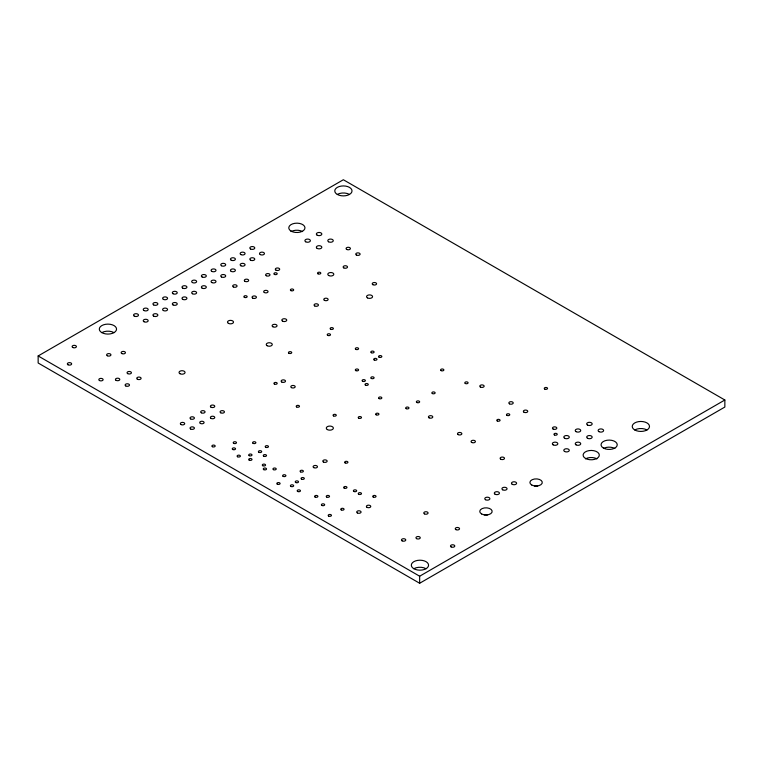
<?xml version="1.0" encoding="UTF-8"?>
<svg xmlns="http://www.w3.org/2000/svg" width="763" height="763" viewBox="0 0 763 763"><rect width="100%" height="100%" fill="white"/><g stroke="black" fill="none" stroke-linecap="round" stroke-linejoin="round"><path stroke-width="1.14" d="M38.15 355.949L343.35 179.744L724.85 400.003L724.85 407.051L419.65 583.256L38.15 362.997L38.15 355.949L419.65 576.208L724.85 400.003M419.65 576.208L419.65 583.256M413.832 568.712A8.631 4.988 0 0 0 428.281 566.48A8.631 4.988 0 0 0 417.704 560.376A8.631 4.988 0 0 0 413.832 568.712A8.631 4.988 0 0 1 426.04 568.712M634.768 429.97A8.631 4.988 0 0 0 649.208 427.728A8.631 4.988 0 0 0 638.641 421.624A8.631 4.988 0 0 0 634.768 429.97A8.631 4.988 0 0 1 646.976 429.97M101.813 332.62A8.631 4.988 0 0 0 116.253 330.389A8.631 4.988 0 0 0 105.685 324.285A8.631 4.988 0 0 0 101.813 332.62A8.631 4.988 0 0 1 114.021 332.62M337.284 194.431A8.631 4.988 0 0 0 351.724 192.2A8.631 4.988 0 0 0 341.156 186.096A8.631 4.988 0 0 0 337.284 194.431A8.631 4.988 0 0 1 349.492 194.431M484.352 514.987A6.209 3.586 0 0 1 487.567 514.987M534.481 486.05A6.209 3.586 0 0 1 537.696 486.05M291.151 231.58A8.097 4.673 0 0 1 302.596 231.58M604.201 448.11A8.097 4.673 0 0 1 614.864 448.51M585.488 458.859A8.097 4.673 0 0 1 596.933 458.859M481.577 513.938A6.209 3.586 0 0 0 491.954 512.326A6.209 3.586 0 0 0 484.352 507.939A6.209 3.586 0 0 0 481.577 513.938M531.706 484.991A6.209 3.586 0 0 0 542.083 483.389A6.209 3.586 0 0 0 534.481 479.002A6.209 3.586 0 0 0 531.706 484.991M291.151 231.141A8.097 4.673 0 0 0 304.695 229.043A8.097 4.673 0 0 0 294.785 223.321A8.097 4.673 0 0 0 291.151 231.141M603.419 448.062A8.097 4.673 0 0 0 616.962 445.974A8.097 4.673 0 0 0 607.043 440.251A8.097 4.673 0 0 0 603.419 448.062M585.488 458.42A8.097 4.673 0 0 0 599.031 456.322A8.097 4.673 0 0 0 589.112 450.599A8.097 4.673 0 0 0 585.488 458.42M232.725 449.493A1.65 0.954 0 0 0 235.481 449.064A1.65 0.954 0 0 0 233.468 447.9A1.65 0.954 0 0 0 232.725 449.493M263.731 456.207A1.65 0.954 0 0 0 266.487 455.778A1.65 0.954 0 0 0 264.475 454.614A1.65 0.954 0 0 0 263.731 456.207M263.731 469.636A1.65 0.954 0 0 0 266.487 469.207A1.65 0.954 0 0 0 264.475 468.043A1.65 0.954 0 0 0 263.731 469.636M253.078 443.341A1.65 0.954 0 0 0 255.824 442.912A1.65 0.954 0 0 0 253.812 441.748A1.65 0.954 0 0 0 253.078 443.341M345.134 462.922A1.65 0.954 0 0 0 347.88 462.492A1.65 0.954 0 0 0 345.868 461.329A1.65 0.954 0 0 0 345.134 462.922M465.287 383.474A1.65 0.954 0 0 0 468.043 383.045A1.65 0.954 0 0 0 466.031 381.881A1.65 0.954 0 0 0 465.287 383.474M333.526 415.911A1.621 0.935 0 0 0 336.235 415.492A1.621 0.935 0 0 0 334.251 414.347A1.621 0.935 0 0 0 333.526 415.911M288.929 353.269A1.65 0.954 0 0 0 291.685 352.84A1.65 0.954 0 0 0 289.663 351.676A1.65 0.954 0 0 0 288.929 353.269M330.598 329.206A1.65 0.954 0 0 0 333.345 328.786A1.65 0.954 0 0 0 331.333 327.623A1.65 0.954 0 0 0 330.598 329.206M554.434 434.948A1.65 0.954 0 0 0 557.19 434.519A1.65 0.954 0 0 0 555.178 433.355A1.65 0.954 0 0 0 554.434 434.948M432.344 393.546A1.65 0.954 0 0 0 435.091 393.117A1.65 0.954 0 0 0 433.079 391.953A1.65 0.954 0 0 0 432.344 393.546M371.295 378.438A1.65 0.954 0 0 0 374.051 378.019A1.65 0.954 0 0 0 372.029 376.855A1.65 0.954 0 0 0 371.295 378.438M506.956 415.368A1.65 0.954 0 0 0 509.713 414.938A1.65 0.954 0 0 0 507.691 413.775A1.65 0.954 0 0 0 506.956 415.368M497.266 420.957A1.65 0.954 0 0 0 500.023 420.537A1.65 0.954 0 0 0 498.001 419.373A1.65 0.954 0 0 0 497.266 420.957M244.351 297.322A1.65 0.954 0 0 0 247.107 296.893A1.65 0.954 0 0 0 245.095 295.729A1.65 0.954 0 0 0 244.351 297.322M274.394 274.384A1.65 0.954 0 0 0 277.15 273.955A1.65 0.954 0 0 0 275.128 272.792A1.65 0.954 0 0 0 274.394 274.384M274.394 384.037A1.65 0.954 0 0 0 277.15 383.608A1.65 0.954 0 0 0 275.128 382.444A1.65 0.954 0 0 0 274.394 384.037M406.183 408.653A1.65 0.954 0 0 0 408.93 408.224A1.65 0.954 0 0 0 406.917 407.06A1.65 0.954 0 0 0 406.183 408.653M365.477 385.153A1.65 0.954 0 0 0 368.233 384.724A1.65 0.954 0 0 0 366.221 383.56A1.65 0.954 0 0 0 365.477 385.153M416.836 402.502A1.65 0.954 0 0 0 419.593 402.072A1.65 0.954 0 0 0 417.58 400.909A1.65 0.954 0 0 0 416.836 402.502M362.578 381.242A1.65 0.954 0 0 0 365.324 380.813A1.65 0.954 0 0 0 363.312 379.65A1.65 0.954 0 0 0 362.578 381.242M441.062 370.608A1.65 0.954 0 0 0 443.818 370.179A1.65 0.954 0 0 0 441.806 369.015A1.65 0.954 0 0 0 441.062 370.608M355.787 370.608A1.65 0.954 0 0 0 358.543 370.179A1.65 0.954 0 0 0 356.531 369.015A1.65 0.954 0 0 0 355.787 370.608M273.421 469.636A1.65 0.954 0 0 0 276.177 469.207A1.65 0.954 0 0 0 274.165 468.043A1.65 0.954 0 0 0 273.421 469.636M300.555 471.868A1.65 0.954 0 0 0 303.312 471.439A1.65 0.954 0 0 0 301.299 470.275A1.65 0.954 0 0 0 300.555 471.868M283.111 476.341A1.65 0.954 0 0 0 285.867 475.921A1.65 0.954 0 0 0 283.855 474.758A1.65 0.954 0 0 0 283.111 476.341M295.71 482.502A1.65 0.954 0 0 0 298.467 482.073A1.65 0.954 0 0 0 296.454 480.909A1.65 0.954 0 0 0 295.71 482.502M249.196 460.118A1.65 0.954 0 0 0 251.952 459.698A1.65 0.954 0 0 0 249.94 458.534A1.65 0.954 0 0 0 249.196 460.118M258.886 452.287A1.65 0.954 0 0 0 261.642 451.858A1.65 0.954 0 0 0 259.63 450.695A1.65 0.954 0 0 0 258.886 452.287M265.677 447.252A1.65 0.954 0 0 0 268.423 446.832A1.65 0.954 0 0 0 266.411 445.668A1.65 0.954 0 0 0 265.677 447.252M290.865 486.412A1.65 0.954 0 0 0 293.621 485.993A1.65 0.954 0 0 0 291.609 484.829A1.65 0.954 0 0 0 290.865 486.412M212.381 446.698A1.65 0.954 0 0 0 215.128 446.269A1.65 0.954 0 0 0 213.115 445.106A1.65 0.954 0 0 0 212.381 446.698M277.303 484.181A1.65 0.954 0 0 0 280.05 483.752A1.65 0.954 0 0 0 278.037 482.588A1.65 0.954 0 0 0 277.303 484.181M301.528 479.145A1.65 0.954 0 0 0 304.275 478.716A1.65 0.954 0 0 0 302.262 477.552A1.65 0.954 0 0 0 301.528 479.145M297.646 491.448A1.65 0.954 0 0 0 300.403 491.029A1.65 0.954 0 0 0 298.39 489.865A1.65 0.954 0 0 0 297.646 491.448M315.09 497.047A1.65 0.954 0 0 0 317.847 496.618A1.65 0.954 0 0 0 315.834 495.454A1.65 0.954 0 0 0 315.09 497.047M237.57 456.76A1.65 0.954 0 0 0 240.326 456.341A1.65 0.954 0 0 0 238.314 455.177A1.65 0.954 0 0 0 237.57 456.76M296.683 406.975A1.65 0.954 0 0 0 299.43 406.545A1.65 0.954 0 0 0 297.417 405.382A1.65 0.954 0 0 0 296.683 406.975M233.697 443.341A1.65 0.954 0 0 0 236.444 442.912A1.65 0.954 0 0 0 234.432 441.748A1.65 0.954 0 0 0 233.697 443.341M327.689 335.367A1.65 0.954 0 0 0 330.446 334.938A1.65 0.954 0 0 0 328.424 333.774A1.65 0.954 0 0 0 327.689 335.367M379.049 398.582A1.65 0.954 0 0 0 381.796 398.152A1.65 0.954 0 0 0 379.783 396.989A1.65 0.954 0 0 0 379.049 398.582M358.696 494.243A1.65 0.954 0 0 0 361.452 493.823A1.65 0.954 0 0 0 359.44 492.66A1.65 0.954 0 0 0 358.696 494.243M358.696 418.162A1.65 0.954 0 0 0 361.452 417.733A1.65 0.954 0 0 0 359.44 416.569A1.65 0.954 0 0 0 358.696 418.162M379.049 357.179A1.65 0.954 0 0 0 381.796 356.76A1.65 0.954 0 0 0 379.783 355.596A1.65 0.954 0 0 0 379.049 357.179M371.295 352.706A1.65 0.954 0 0 0 374.051 352.277A1.65 0.954 0 0 0 372.029 351.114A1.65 0.954 0 0 0 371.295 352.706M374.204 359.983A1.65 0.954 0 0 0 376.951 359.554A1.65 0.954 0 0 0 374.938 358.391A1.65 0.954 0 0 0 374.204 359.983M355.787 349.349A1.65 0.954 0 0 0 358.543 348.92A1.65 0.954 0 0 0 356.531 347.756A1.65 0.954 0 0 0 355.787 349.349M326.717 497.047A1.65 0.954 0 0 0 329.473 496.618A1.65 0.954 0 0 0 327.461 495.454A1.65 0.954 0 0 0 326.717 497.047M373.231 497.047A1.65 0.954 0 0 0 375.987 496.618A1.65 0.954 0 0 0 373.975 495.454A1.65 0.954 0 0 0 373.231 497.047M321.872 505.44A1.65 0.954 0 0 0 324.628 505.011A1.65 0.954 0 0 0 322.615 503.847A1.65 0.954 0 0 0 321.872 505.44M341.252 509.913A1.65 0.954 0 0 0 344.008 509.484A1.65 0.954 0 0 0 341.996 508.32A1.65 0.954 0 0 0 341.252 509.913M344.161 488.091A1.65 0.954 0 0 0 346.917 487.671A1.65 0.954 0 0 0 344.905 486.508A1.65 0.954 0 0 0 344.161 488.091M353.851 491.448A1.65 0.954 0 0 0 356.607 491.029A1.65 0.954 0 0 0 354.595 489.865A1.65 0.954 0 0 0 353.851 491.448M262.768 465.716A1.65 0.954 0 0 0 265.514 465.287A1.65 0.954 0 0 0 263.502 464.123A1.65 0.954 0 0 0 262.768 465.716M249.196 455.645A1.65 0.954 0 0 0 251.952 455.215A1.65 0.954 0 0 0 249.94 454.052A1.65 0.954 0 0 0 249.196 455.645M544.744 389.073A1.65 0.954 0 0 0 547.5 388.644A1.65 0.954 0 0 0 545.488 387.48A1.65 0.954 0 0 0 544.744 389.073M290.865 290.608A1.65 0.954 0 0 0 293.621 290.178A1.65 0.954 0 0 0 291.609 289.015A1.65 0.954 0 0 0 290.865 290.608M376.14 414.805A1.65 0.954 0 0 0 378.896 414.376A1.65 0.954 0 0 0 376.874 413.212A1.65 0.954 0 0 0 376.14 414.805M328.662 516.065A1.65 0.954 0 0 0 331.409 515.635A1.65 0.954 0 0 0 329.397 514.472A1.65 0.954 0 0 0 328.662 516.065M317.999 273.822A1.65 0.954 0 0 0 320.756 273.392A1.65 0.954 0 0 0 318.734 272.229A1.65 0.954 0 0 0 317.999 273.822M143.969 321.709A2.47 1.421 0 0 0 148.089 321.07A2.47 1.421 0 0 0 145.075 319.325A2.47 1.421 0 0 0 143.969 321.709M134.278 316.12A2.47 1.421 0 0 0 138.399 315.481A2.47 1.421 0 0 0 135.385 313.736A2.47 1.421 0 0 0 134.278 316.12M153.659 316.12A2.47 1.421 0 0 0 157.779 315.481A2.47 1.421 0 0 0 154.765 313.736A2.47 1.421 0 0 0 153.659 316.12M143.969 310.522A2.47 1.421 0 0 0 148.089 309.883A2.47 1.421 0 0 0 145.075 308.138A2.47 1.421 0 0 0 143.969 310.522M163.349 310.522A2.47 1.421 0 0 0 167.469 309.883A2.47 1.421 0 0 0 164.455 308.138A2.47 1.421 0 0 0 163.349 310.522M153.659 304.923A2.47 1.421 0 0 0 157.779 304.294A2.47 1.421 0 0 0 154.765 302.549A2.47 1.421 0 0 0 153.659 304.923M173.039 304.923A2.47 1.421 0 0 0 177.159 304.294A2.47 1.421 0 0 0 174.145 302.549A2.47 1.421 0 0 0 173.039 304.923M163.349 299.334A2.47 1.421 0 0 0 167.469 298.695A2.47 1.421 0 0 0 164.455 296.95A2.47 1.421 0 0 0 163.349 299.334M182.729 299.334A2.47 1.421 0 0 0 186.849 298.695A2.47 1.421 0 0 0 183.835 296.95A2.47 1.421 0 0 0 182.729 299.334M173.039 293.736A2.47 1.421 0 0 0 177.159 293.097A2.47 1.421 0 0 0 174.145 291.361A2.47 1.421 0 0 0 173.039 293.736M192.419 293.736A2.47 1.421 0 0 0 196.539 293.097A2.47 1.421 0 0 0 193.525 291.361A2.47 1.421 0 0 0 192.419 293.736M182.729 288.147A2.47 1.421 0 0 0 186.849 287.508A2.47 1.421 0 0 0 183.835 285.763A2.47 1.421 0 0 0 182.729 288.147M202.109 288.147A2.47 1.421 0 0 0 206.229 287.508A2.47 1.421 0 0 0 203.216 285.763A2.47 1.421 0 0 0 202.109 288.147M192.419 282.548A2.47 1.421 0 0 0 196.539 281.909A2.47 1.421 0 0 0 193.525 280.164A2.47 1.421 0 0 0 192.419 282.548M211.799 282.548A2.47 1.421 0 0 0 215.919 281.909A2.47 1.421 0 0 0 212.906 280.164A2.47 1.421 0 0 0 211.799 282.548M202.109 276.959A2.47 1.421 0 0 0 206.229 276.32A2.47 1.421 0 0 0 203.216 274.575A2.47 1.421 0 0 0 202.109 276.959M221.489 276.959A2.47 1.421 0 0 0 225.61 276.32A2.47 1.421 0 0 0 222.596 274.575A2.47 1.421 0 0 0 221.489 276.959M211.799 271.361A2.47 1.421 0 0 0 215.919 270.722A2.47 1.421 0 0 0 212.906 268.977A2.47 1.421 0 0 0 211.799 271.361M231.179 271.361A2.47 1.421 0 0 0 235.3 270.722A2.47 1.421 0 0 0 232.286 268.977A2.47 1.421 0 0 0 231.179 271.361M221.489 265.762A2.47 1.421 0 0 0 225.61 265.123A2.47 1.421 0 0 0 222.596 263.388A2.47 1.421 0 0 0 221.489 265.762M240.87 265.762A2.47 1.421 0 0 0 244.99 265.123A2.47 1.421 0 0 0 241.976 263.388A2.47 1.421 0 0 0 240.87 265.762M231.179 260.173A2.47 1.421 0 0 0 235.3 259.534A2.47 1.421 0 0 0 232.286 257.789A2.47 1.421 0 0 0 231.179 260.173M250.56 260.173A2.47 1.421 0 0 0 254.68 259.534A2.47 1.421 0 0 0 251.666 257.789A2.47 1.421 0 0 0 250.56 260.173M240.87 254.575A2.47 1.421 0 0 0 244.99 253.936A2.47 1.421 0 0 0 241.976 252.191A2.47 1.421 0 0 0 240.87 254.575M260.25 254.575A2.47 1.421 0 0 0 264.37 253.936A2.47 1.421 0 0 0 261.356 252.191A2.47 1.421 0 0 0 260.25 254.575M250.56 248.986A2.47 1.421 0 0 0 254.68 248.347A2.47 1.421 0 0 0 251.666 246.602A2.47 1.421 0 0 0 250.56 248.986M328.662 275.5A3.014 1.745 0 0 0 333.708 274.718A3.014 1.745 0 0 0 330.007 272.591A3.014 1.745 0 0 0 328.662 275.5M367.423 297.875A3.014 1.745 0 0 0 372.468 297.103A3.014 1.745 0 0 0 368.767 294.966A3.014 1.745 0 0 0 367.423 297.875M471.687 442.445A2.194 1.268 0 0 0 475.349 441.872A2.194 1.268 0 0 0 472.669 440.327A2.194 1.268 0 0 0 471.687 442.445M500.757 459.221A2.194 1.268 0 0 0 504.419 458.658A2.194 1.268 0 0 0 501.739 457.104A2.194 1.268 0 0 0 500.757 459.221M524.009 412.23A2.194 1.268 0 0 0 527.681 411.667A2.194 1.268 0 0 0 524.992 410.113A2.194 1.268 0 0 0 524.009 412.23M553.08 429.016A2.194 1.268 0 0 0 556.752 428.444A2.194 1.268 0 0 0 554.062 426.899A2.194 1.268 0 0 0 553.08 429.016M480.404 387.051A2.194 1.268 0 0 0 484.076 386.488A2.194 1.268 0 0 0 481.386 384.943A2.194 1.268 0 0 0 480.404 387.051M509.474 403.837A2.194 1.268 0 0 0 513.146 403.274A2.194 1.268 0 0 0 510.457 401.719A2.194 1.268 0 0 0 509.474 403.837M429.054 417.828A2.194 1.268 0 0 0 432.716 417.256A2.194 1.268 0 0 0 430.036 415.711A2.194 1.268 0 0 0 429.054 417.828M458.124 434.605A2.194 1.268 0 0 0 461.787 434.042A2.194 1.268 0 0 0 459.107 432.497A2.194 1.268 0 0 0 458.124 434.605M267.126 345.715A3.014 1.745 0 0 0 272.172 344.933A3.014 1.745 0 0 0 268.481 342.797A3.014 1.745 0 0 0 267.126 345.715M228.366 323.331A3.014 1.745 0 0 0 233.411 322.558A3.014 1.745 0 0 0 229.72 320.422A3.014 1.745 0 0 0 228.366 323.331M179.915 373.689A3.014 1.745 0 0 0 184.961 372.907A3.014 1.745 0 0 0 181.27 370.77A3.014 1.745 0 0 0 179.915 373.689M282.539 321.156A2.47 1.421 0 0 0 286.659 320.517A2.47 1.421 0 0 0 283.636 318.772A2.47 1.421 0 0 0 282.539 321.156M272.849 326.745A2.47 1.421 0 0 0 276.969 326.106A2.47 1.421 0 0 0 273.946 324.361A2.47 1.421 0 0 0 272.849 326.745M356.378 255.023A2.194 1.268 0 0 0 360.041 254.46A2.194 1.268 0 0 0 357.361 252.906A2.194 1.268 0 0 0 356.378 255.023M346.688 249.425A2.194 1.268 0 0 0 350.351 248.862A2.194 1.268 0 0 0 347.67 247.317A2.194 1.268 0 0 0 346.688 249.425M291.447 387.614A2.194 1.268 0 0 0 295.119 387.051A2.194 1.268 0 0 0 292.429 385.496A2.194 1.268 0 0 0 291.447 387.614M281.757 382.015A2.194 1.268 0 0 0 285.429 381.452A2.194 1.268 0 0 0 282.739 379.907A2.194 1.268 0 0 0 281.757 382.015M323.426 462.025A2.194 1.268 0 0 0 327.089 461.453A2.194 1.268 0 0 0 324.409 459.908A2.194 1.268 0 0 0 323.426 462.025M313.736 467.614A2.194 1.268 0 0 0 317.398 467.051A2.194 1.268 0 0 0 314.718 465.497A2.194 1.268 0 0 0 313.736 467.614M343.779 267.889A2.194 1.268 0 0 0 347.442 267.327A2.194 1.268 0 0 0 344.762 265.772A2.194 1.268 0 0 0 343.779 267.889M372.849 284.675A2.194 1.268 0 0 0 376.512 284.113A2.194 1.268 0 0 0 373.832 282.558A2.194 1.268 0 0 0 372.849 284.675M233.306 286.917A2.194 1.268 0 0 0 236.978 286.344A2.194 1.268 0 0 0 234.289 284.799A2.194 1.268 0 0 0 233.306 286.917M252.687 298.104A2.194 1.268 0 0 0 256.358 297.532A2.194 1.268 0 0 0 253.669 295.987A2.194 1.268 0 0 0 252.687 298.104M244.942 281.318A2.194 1.268 0 0 0 248.604 280.755A2.194 1.268 0 0 0 245.924 279.201A2.194 1.268 0 0 0 244.942 281.318M264.322 292.506A2.194 1.268 0 0 0 267.985 291.943A2.194 1.268 0 0 0 265.305 290.388A2.194 1.268 0 0 0 264.322 292.506M266.258 275.72A2.194 1.268 0 0 0 269.921 275.157A2.194 1.268 0 0 0 267.241 273.612A2.194 1.268 0 0 0 266.258 275.72M275.948 270.131A2.194 1.268 0 0 0 279.611 269.558A2.194 1.268 0 0 0 276.931 268.013A2.194 1.268 0 0 0 275.948 270.131M314.709 305.934A2.194 1.268 0 0 0 318.371 305.372A2.194 1.268 0 0 0 315.691 303.817A2.194 1.268 0 0 0 314.709 305.934M324.399 300.336A2.194 1.268 0 0 0 328.061 299.773A2.194 1.268 0 0 0 325.381 298.228A2.194 1.268 0 0 0 324.399 300.336M125.752 385.935A2.194 1.268 0 0 0 129.414 385.372A2.194 1.268 0 0 0 126.734 383.818A2.194 1.268 0 0 0 125.752 385.935M116.062 380.346A2.194 1.268 0 0 0 119.724 379.774A2.194 1.268 0 0 0 117.044 378.229A2.194 1.268 0 0 0 116.062 380.346M137.378 379.221A2.194 1.268 0 0 0 141.041 378.658A2.194 1.268 0 0 0 138.361 377.103A2.194 1.268 0 0 0 137.378 379.221M127.688 373.632A2.194 1.268 0 0 0 131.35 373.059A2.194 1.268 0 0 0 128.67 371.514A2.194 1.268 0 0 0 127.688 373.632M190.674 418.944A2.194 1.268 0 0 0 194.336 418.372A2.194 1.268 0 0 0 191.656 416.827A2.194 1.268 0 0 0 190.674 418.944M180.984 424.543A2.194 1.268 0 0 0 184.646 423.97A2.194 1.268 0 0 0 181.966 422.425A2.194 1.268 0 0 0 180.984 424.543M190.674 429.016A2.194 1.268 0 0 0 194.336 428.444A2.194 1.268 0 0 0 191.656 426.899A2.194 1.268 0 0 0 190.674 429.016M200.364 423.417A2.194 1.268 0 0 0 204.026 422.855A2.194 1.268 0 0 0 201.346 421.3A2.194 1.268 0 0 0 200.364 423.417M201.337 412.793A2.194 1.268 0 0 0 204.999 412.22A2.194 1.268 0 0 0 202.319 410.675A2.194 1.268 0 0 0 201.337 412.793M211.027 407.194A2.194 1.268 0 0 0 214.689 406.631A2.194 1.268 0 0 0 212.009 405.077A2.194 1.268 0 0 0 211.027 407.194M220.717 412.793A2.194 1.268 0 0 0 224.379 412.22A2.194 1.268 0 0 0 221.699 410.675A2.194 1.268 0 0 0 220.717 412.793M211.027 418.382A2.194 1.268 0 0 0 214.689 417.819A2.194 1.268 0 0 0 212.009 416.264A2.194 1.268 0 0 0 211.027 418.382M357.342 512.936A2.194 1.268 0 0 0 361.004 512.364A2.194 1.268 0 0 0 358.324 510.819A2.194 1.268 0 0 0 357.342 512.936M367.032 507.338A2.194 1.268 0 0 0 370.694 506.766A2.194 1.268 0 0 0 368.014 505.22A2.194 1.268 0 0 0 367.032 507.338M327.308 429.569A3.557 2.06 0 0 0 333.259 428.653A3.557 2.06 0 0 0 328.901 426.135A3.557 2.06 0 0 0 327.308 429.569M485.526 499.717A2.566 1.478 0 0 0 489.808 499.059A2.566 1.478 0 0 0 486.67 497.247A2.566 1.478 0 0 0 485.526 499.717M495.063 494.214A2.566 1.478 0 0 0 499.345 493.547A2.566 1.478 0 0 0 496.208 491.734A2.566 1.478 0 0 0 495.063 494.214M502.693 489.808A2.566 1.478 0 0 0 506.975 489.14A2.566 1.478 0 0 0 503.838 487.328A2.566 1.478 0 0 0 502.693 489.808M512.231 484.305A2.566 1.478 0 0 0 516.513 483.637A2.566 1.478 0 0 0 513.375 481.825A2.566 1.478 0 0 0 512.231 484.305M305.686 241.776A2.747 1.593 0 0 0 310.293 241.07A2.747 1.593 0 0 0 306.926 239.124A2.747 1.593 0 0 0 305.686 241.776M317.131 235.166A2.747 1.593 0 0 0 321.738 234.46A2.747 1.593 0 0 0 318.371 232.515A2.747 1.593 0 0 0 317.131 235.166M317.131 248.385A2.747 1.593 0 0 0 321.738 247.67A2.747 1.593 0 0 0 318.371 245.724A2.747 1.593 0 0 0 317.131 248.385M328.576 241.776A2.747 1.593 0 0 0 333.183 241.07A2.747 1.593 0 0 0 329.816 239.124A2.747 1.593 0 0 0 328.576 241.776M72.733 347.47A2.155 1.249 0 0 0 76.348 346.907A2.155 1.249 0 0 0 73.706 345.381A2.155 1.249 0 0 0 72.733 347.47M67.964 364.762A2.155 1.249 0 0 0 71.579 364.199A2.155 1.249 0 0 0 68.937 362.673A2.155 1.249 0 0 0 67.964 364.762M121.756 353.527A2.155 1.249 0 0 0 125.37 352.973A2.155 1.249 0 0 0 122.729 351.447A2.155 1.249 0 0 0 121.756 353.527M99.438 380.508A2.155 1.249 0 0 0 103.053 379.955A2.155 1.249 0 0 0 100.411 378.429A2.155 1.249 0 0 0 99.438 380.508M107.259 355.73A2.155 1.249 0 0 0 110.873 355.167A2.155 1.249 0 0 0 108.232 353.641A2.155 1.249 0 0 0 107.259 355.73M451.105 546.899A2.155 1.249 0 0 0 454.71 546.337A2.155 1.249 0 0 0 452.068 544.811A2.155 1.249 0 0 0 451.105 546.899M455.873 529.608A2.155 1.249 0 0 0 459.479 529.045A2.155 1.249 0 0 0 456.837 527.519A2.155 1.249 0 0 0 455.873 529.608M402.082 540.843A2.155 1.249 0 0 0 405.687 540.28A2.155 1.249 0 0 0 403.045 538.754A2.155 1.249 0 0 0 402.082 540.843M424.4 513.861A2.155 1.249 0 0 0 428.005 513.299A2.155 1.249 0 0 0 425.363 511.773A2.155 1.249 0 0 0 424.4 513.861M416.579 538.64A2.155 1.249 0 0 0 420.184 538.077A2.155 1.249 0 0 0 417.542 536.551A2.155 1.249 0 0 0 416.579 538.64M598.917 431.639A2.747 1.593 0 0 0 603.523 430.923A2.747 1.593 0 0 0 600.147 428.978A2.747 1.593 0 0 0 598.917 431.639M587.472 438.239A2.747 1.593 0 0 0 592.078 437.533A2.747 1.593 0 0 0 588.702 435.587A2.747 1.593 0 0 0 587.472 438.239M576.027 444.848A2.747 1.593 0 0 0 580.633 444.142A2.747 1.593 0 0 0 577.257 442.197A2.747 1.593 0 0 0 576.027 444.848M564.582 451.458A2.747 1.593 0 0 0 569.188 450.742A2.747 1.593 0 0 0 565.812 448.797A2.747 1.593 0 0 0 564.582 451.458M587.472 425.029A2.747 1.593 0 0 0 592.078 424.314A2.747 1.593 0 0 0 588.702 422.368A2.747 1.593 0 0 0 587.472 425.029M576.027 431.639A2.747 1.593 0 0 0 580.633 430.923A2.747 1.593 0 0 0 577.257 428.978A2.747 1.593 0 0 0 576.027 431.639M564.582 438.239A2.747 1.593 0 0 0 569.188 437.533A2.747 1.593 0 0 0 565.812 435.587A2.747 1.593 0 0 0 564.582 438.239M553.137 444.848A2.747 1.593 0 0 0 557.743 444.142A2.747 1.593 0 0 0 554.367 442.197A2.747 1.593 0 0 0 553.137 444.848"/></g></svg>
